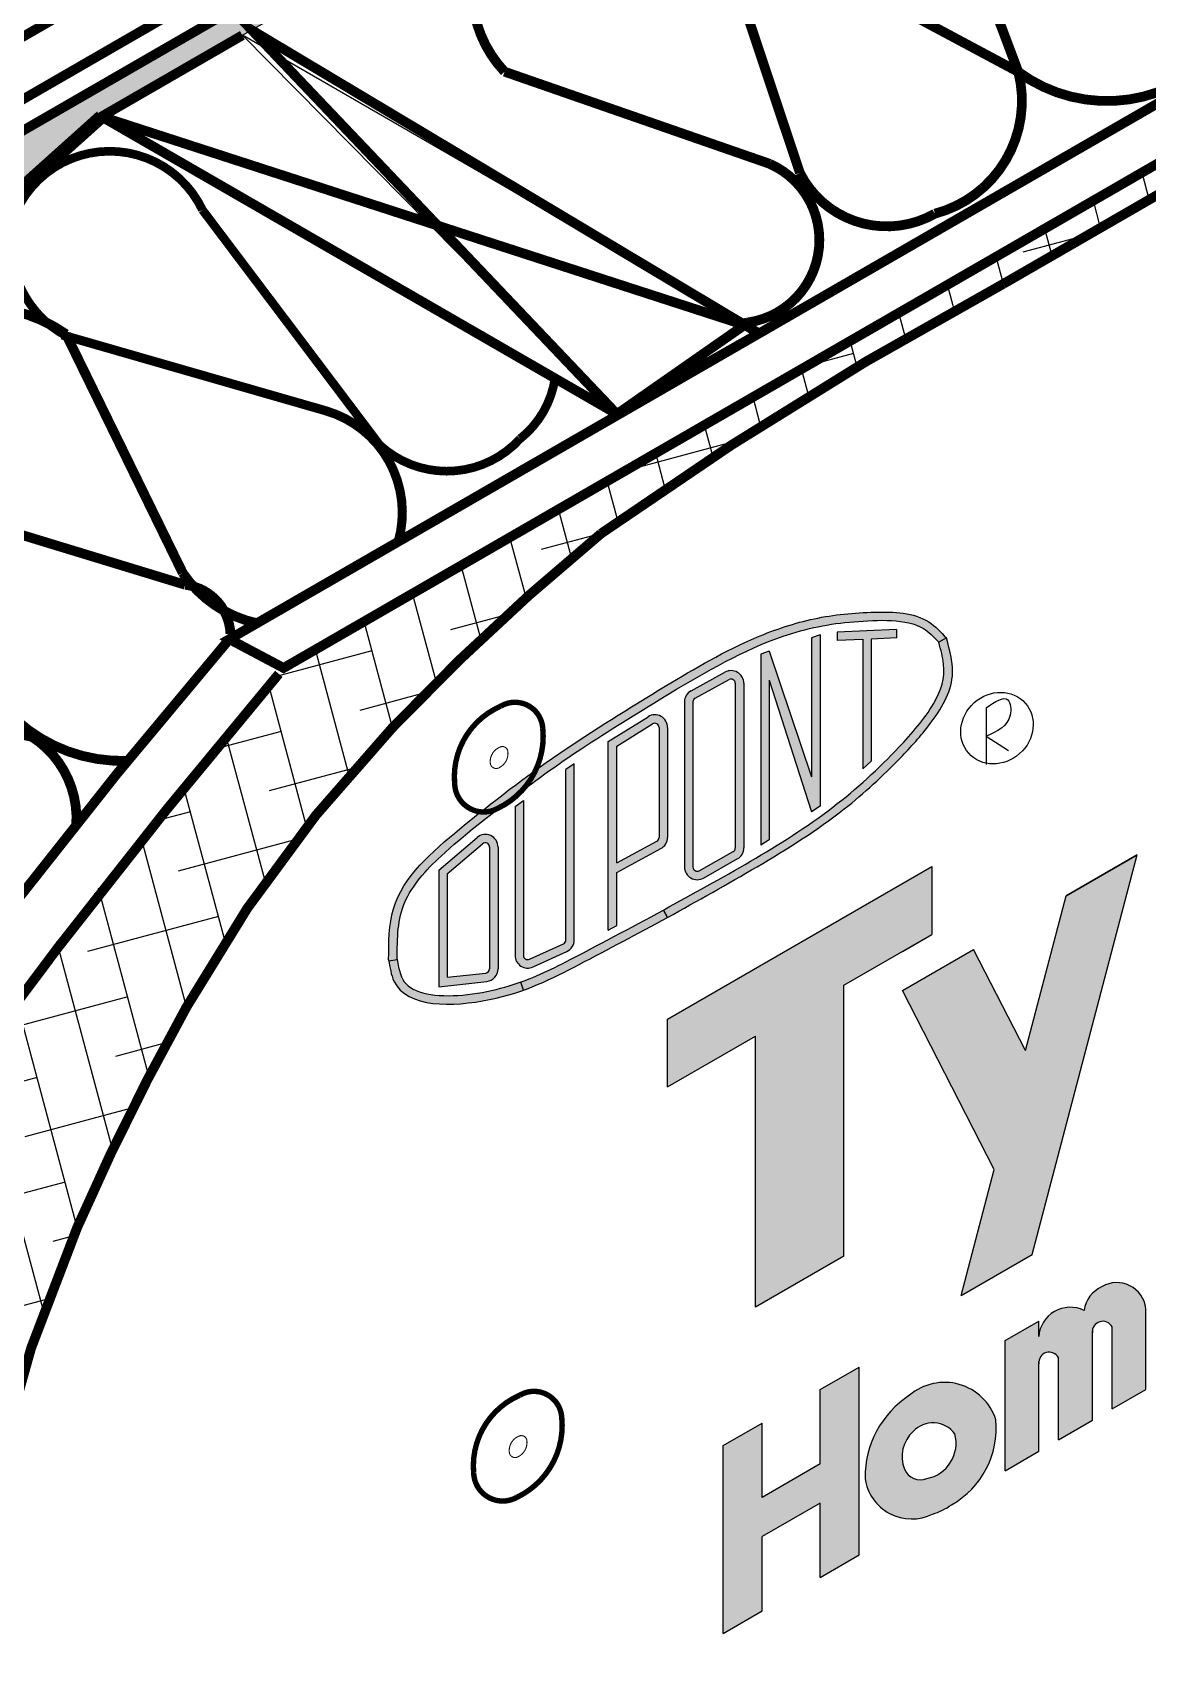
# Model space of a CAD drawing. Extents: x -16.9 to 57.1, y -63 to 11.
# Drawn here: x 2.45 to 12.73, y -20.4 to -5.35 of the extents above; entities that cross this region are included whole.
import ezdxf

# ---------------------------------------------------------------- set-up
doc = ezdxf.new("R2010")
doc.units = 0
doc.header["$MEASUREMENT"] = 0
doc.linetypes.add('CENTER', pattern=[2, 1.25, -0.25, 0.25, -0.25])
doc.linetypes.add('DASHED', pattern=[0.75, 0.5, -0.25])
for name, color, linetype in [('CLADDING', 87, 'CONTINUOUS'), ('DUPONTLOGO', 7, 'CONTINUOUS'), ('FASTENING', 1, 'CONTINUOUS'), ('INSULATION', 40, 'CONTINUOUS'), ('STRUCTURE', 7, 'CONTINUOUS'), ('TYVEK', 5, 'DASHED'), ('VAPOURBARRIER', 114, 'CENTER')]:
    doc.layers.add(name, color=color, linetype=linetype)

# ---------------------------------------------------------------- blocks, each defined once
blk = doc.blocks.new('A$C75422246')
at = {"layer": 'STRUCTURE'}
for points, const_width in [([(1.674398539479625, 1.577320099107055, 0.5655532621440619), (0.8987215331621883, 1.993011479701181, 0.3241944426603776), (0.04997871842306267, 0.5605629665240031, 0.5650898043133372), (0.848136404993511, 0.1111688816761216, 0.3155850526292971), (1.674398539479625, 1.577320099107055, 0.577350269189626)], 0.1), ([(1.031631028562803, 1.151078264046731, 0.5655532621440619), (0.8764956272993167, 1.234216540165562, 0.3241944426603776), (0.7067470643514895, 0.9477268375301264, 0.5650898043133372), (0.8663786016655806, 0.8578480205605388, 0.3155850526292971), (1.031631028562803, 1.151078264046731, 0.577350269189626)], 0.02)]:
    blk.add_lwpolyline(points, format="xyb", dxfattribs=dict(at, const_width=const_width))
blk = doc.blocks.new('A$C374643C7')
at = {"layer": 'INSULATION', "xscale": 0.5, "yscale": 0.5, "zscale": 0.5}
blk.add_blockref('A$C75422246', (-9.447751381230773e-08, -7.725697237503937e-07), dxfattribs=at)
blk = doc.blocks.new('A$C21BF5C08')
at = {"layer": 'FASTENING'}
blk.add_blockref('A$C374643C7', (-3.002560333698057e-08, 4.202122454444179e-07), dxfattribs=at)
blk = doc.blocks.new('A$C1409495A')
at = {"layer": 'DUPONTLOGO', "color": 242}
for p, q in [((0.2343235615273898, 0.523827359091797), (0.2343235615273898, 1.616091367395711e-07)), ((0.2343235615273898, 0.2619137603504669), (0.4408312526641112, 0.1288168849679323))]:
    blk.add_line(p, q, dxfattribs=at)
blk.add_ellipse((0.333973993873542, 0.3360725358395484), major_axis=(0.2603864479023359, 0.231586749987972), ratio=0.9031737347499492, dxfattribs=at)
blk.add_spline([(0.2343235615273898, 0.523827359091797), (0.4345512185534517, 0.5967801724010542), (0.456416738787766, 0.4563911861724819), (0.2343235615273898, 0.2619137603504669)], degree=3, dxfattribs=at)

msp = doc.modelspace()

# ---------------------------------------------------------------- hatches: boundary and pattern name
at = {"layer": 'CLADDING'}
h = msp.add_hatch(dxfattribs=at)
h.set_pattern_fill('ZIGZAG', color=254, scale=4, angle=59.99999999999999, style=0)
h.set_pattern_definition([(59.99999999999999, (-389.3255826806797, -32.49017969269062), (-0.1830127018922192, 0.6830127018922194), [0.5, -0.5]), (150, (-389.0755826806797, -32.05716699079835), (-0.6830127018922193, -0.1830127018922192), [0.5, -0.5])])
edge = h.paths.add_edge_path()
edge.add_line((3.088915309831687, -6.121228368243812), (4.387953415508491, -5.371228368243806))
edge.add_line((4.387953415508491, -5.371228368243806), (16.94532177038286, 1.878771631756194))
edge.add_line((16.94532177038286, 1.878771631756194), (17.99435987605943, 2.484434064458778))
edge.add_line((17.99435987605943, 2.484434064458778), (17.99435987605943, 2.773109199053578))
edge.add_line((17.99435987605943, 2.773109199053578), (-7.173840495619014, -11.75775806055337))
edge.add_spline(control_points=[(-7.17384049561889, -11.75775806055321), (-10.23419036794672, -16.53243236689116), (-13.68721620086609, -16.79477895189177), (-13.52553321898432, -27.06553405829686), (-13.52322798843028, -27.05846792487648), (-13.52553321898432, -27.06553405829686)], knot_values=[0, 0, 0, 0, 6.202530179452576, 17.27267891957846, 17.29541825971954, 17.29541825971954, 17.29541825971954, 17.29541825971954], degree=3, periodic=0)
edge.add_line((-13.52553321898426, -27.06553405829209), (-13.52553321898426, -47.25006520797092))
edge.add_line((-13.52553321898426, -47.25006520797092), (-13.27553321898426, -47.10572764067342))
edge.add_line((-13.27553321898426, -47.10572764067342), (-13.27553321898426, -45.89440277526853))
edge.add_line((-13.27553321898426, -45.89440277526853), (-10.76749115071948, -44.44638401201714))
edge.add_line((-10.76749115071948, -44.44638401201714), (-10.76749115071948, -18.13975039551076))
edge.add_line((-10.76749115071948, -18.13975039551076), (-9.468453045042672, -17.38975039551064))
edge.add_line((-9.468453045042672, -17.38975039551064), (3.088915309831687, -6.121228368243813))
h = msp.add_hatch(dxfattribs=at)
h.set_pattern_fill('ANSI38', color=63, scale=4, angle=59.99999999999999, style=0)
h.set_pattern_definition([(104.9999999999999, (-389.3255826806797, -32.49017969269062), (-0.4829629131445342, -0.1294095225512603), []), (195, (-389.3255826806797, -32.49017969269062), (-0.836516303737808, -0.7417819582470547), [1.25, -0.75])])
edge = h.paths.add_edge_path()
edge.add_line((8.902302294289996, -9.107922664091639), (23.48760650183067, -0.6870933536552251))
edge.add_line((23.48760650183067, -0.6870933536552256), (23.48760650183067, -0.3984182190604303))
edge.add_line((23.48760650183067, -0.3984182190604303), (4.767768796281779, -11.20632155754531))
edge.add_spline(control_points=[(4.767768796281814, -11.20632155754527), (3.025306399554381, -13.23028880900142), (-0.7416201948988714, -17.60578413109943), (-0.4259253595461132, -27.47120315361519), (-5.379718417115072, -32.05923623305108), (-8.012393498171207, -34.49752952042138)], knot_values=[0, 0, 0, 0, 7.793905358340211, 16.84918390441197, 27.11992689184167, 27.11992689184167, 27.11992689184167, 27.11992689184167], degree=3, periodic=0)
edge.add_line((-8.012393498169558, -34.49752952041973), (-8.012393498169786, -50.4101073423069))
edge.add_line((-8.012393498169786, -50.4101073423069), (-7.762393498169786, -50.26576977500952))
edge.add_line((-7.762393498169786, -50.26576977500952), (-7.762393498169786, -35.23120250029017))
edge.add_spline(control_points=[(-7.762393498169729, -35.23120250029012), (-7.108729404779922, -35.02359193937821), (-6.883826770502708, -34.81529694130199), (-5.242255753655456, -33.28565092447229), (-3.82987453861864, -31.92356703206542), (-2.118150640620399, -29.68333759351037), (-1.629898707706218, -28.94013011612708), (-1.015819836570074, -27.75107007667907), (-0.8309229528152287, -27.34238963106156), (-0.5082798949661651, -26.4984475612232), (-0.3733111249237595, -26.06883836714189), (-0.07453415002299835, -24.95368604451971), (0.06117450128584778, -24.26369639483539), (0.1778393069161552, -23.57855959349752)], knot_values=[13.64538803699946, 13.64538803699946, 13.64538803699946, 13.64538803699946, 14.51989920579396, 14.51989920579396, 20.03308609947003, 20.03308609947003, 22.57030622210672, 22.57030622210672, 23.83891628342507, 23.83891628342507, 25.10752634474342, 25.10752634474342, 27.11992689184159, 27.11992689184159, 27.11992689184159, 27.11992689184159], degree=3, periodic=0)
edge.add_line((0.1778393069125519, -23.57855959350939), (1.702008989847172, -22.69857981677649))
edge.add_line((1.702008989847172, -22.69857981677649), (1.702008989847172, -22.20968648080072))
edge.add_arc((17.37003790028257, -22.29091098485197), 15.66823944667357, 122.7135630212249, 179.7029760659578, ccw=False)
at = {"layer": 'DUPONTLOGO'}
h = msp.add_hatch(color=242, dxfattribs=at)
edge = h.paths.add_edge_path()
edge.add_spline(control_points=[(8.287093761739243, -11.37396406488686), (7.953986605304408, -11.57744128739101), (7.293412171369937, -11.98095063409164), (6.4544501302355, -12.62662179919388), (5.737385893265582, -13.24422866076827), (5.736745840426693, -13.73602073597442), (5.736534966287991, -13.89804834368414)], knot_values=[0, 0, 0, 0, 0.2326628988775917, 0.4613865531098924, 0.6535218754829092, 0.7479263056417517, 0.7479263056417517, 0.7479263056417517, 0.7479263056417517], degree=3, periodic=0)
edge.add_spline(control_points=[(5.736534966287991, -13.89804834368414), (5.737173660275516, -13.90210459139876), (5.737812354263042, -13.90616083911338), (5.738454104214952, -13.91021448505476)], knot_values=[0, 0, 0, 0, 0.002347442690703379, 0.002347442690703379, 0.002347442690703379, 0.002347442690703379], degree=3, periodic=0)
edge.add_line((5.738454104214952, -13.91021448505492), (5.815639974962664, -13.89799123896169))
edge.add_spline(control_points=[(5.815639974962608, -13.8979912389617), (5.81531566324162, -13.89598943943823), (5.814992124045261, -13.89397676542874), (5.814669156160789, -13.8919532056659)], knot_values=[0.001174582396085617, 0.001174582396085617, 0.001174582396085617, 0.001174582396085617, 0.002358172592852494, 0.002358172592852494, 0.002358172592852494, 0.002358172592852494], degree=3, periodic=0)
edge.add_spline(control_points=[(5.81466915617716, -13.89195320576528), (5.81499968307935, -13.69723858874485), (5.819256985622587, -13.51891131469384), (5.953450547246348, -13.21314693283638), (6.076576362399464, -13.07273223510663), (6.431898088964999, -12.74626677322469), (6.665311520836667, -12.56655983493425), (7.107090619711016, -12.2295563912902), (7.329371832329343, -12.07207914567996), (7.81122598386014, -11.75620976807795), (8.06917261198123, -11.59862782669131), (8.327053128948819, -11.44109650560813)], knot_values=[0.001204580648238207, 0.001204580648238207, 0.001204580648238207, 0.001204580648238207, 0.1148556554967574, 0.1148556554967574, 0.2297113109935148, 0.2297113109935148, 0.3984913275604529, 0.3984913275604529, 0.5672713441273911, 0.5672713441273911, 0.7479263056417517, 0.7479263056417517, 0.7479263056417517, 0.7479263056417517], degree=3, periodic=0)
edge.add_spline(control_points=[(8.327053128948819, -11.44109650560813), (8.668082538270028, -11.23810493774636), (9.006917099891552, -11.03857210463065), (9.587480167986314, -10.84064202597345), (9.801278051555755, -10.79706514490259), (10.2511452342942, -10.76199907299574), (10.51022814924727, -10.74733315785829), (10.71451520189476, -10.87259823345046), (10.75980729628259, -10.91771830824963), (10.80831774373132, -10.96874637030918)], knot_values=[0, 0, 0, 0, 0.2378461726929006, 0.2378461726929006, 0.3759363467751121, 0.3759363467751121, 0.5140265208573236, 0.5140265208573236, 0.5560477353908875, 0.5560477353908875, 0.5560477353908875, 0.5560477353908875], degree=3, periodic=0)
edge.add_line((10.80831774373155, -10.9687463703093), (10.87856080125829, -10.92929834368407))
edge.add_spline(control_points=[(10.87856080125835, -10.92929834368414), (10.82703100578055, -10.87474873852442), (10.65780879583599, -10.69560956960112), (10.18887531360269, -10.68094218951978), (9.661097480475291, -10.73099646893681), (8.995111024191601, -10.95252963650552), (8.56135576870065, -11.2107145817738), (8.287093761739243, -11.37396406488688)], knot_values=[0, 0, 0, 0, 0.04405701235799464, 0.1446818277776674, 0.2573902707972445, 0.3686265973318987, 0.5599067828171413, 0.5599067828171413, 0.5599067828171413, 0.5599067828171413], degree=3, periodic=0)
h = msp.add_hatch(color=242, dxfattribs=at)
edge = h.paths.add_edge_path()
edge.add_spline(control_points=[(10.87856080125835, -10.92929834368414), (10.91087879738302, -11.048059970588), (10.98690197125006, -11.32742864728527), (10.74998922048076, -11.71737584157705), (10.39635959226848, -12.10584014596134), (9.882721094412318, -12.58300342584823), (9.140755240033513, -13.04345393085943), (8.583728524573417, -13.35363285109807), (8.307547883773168, -13.50742334368415)], knot_values=[0, 0, 0, 0, 0.07140672790437241, 0.16797347427779, 0.251697098529822, 0.3916885399395568, 0.5846187000068773, 0.7743438912938334, 0.7743438912938334, 0.7743438912938334, 0.7743438912938334], degree=3, periodic=0)
edge.add_line((8.307547883773168, -13.507423343684), (8.270634023659625, -13.43855791029119))
edge.add_spline(control_points=[(8.270633883647179, -13.43855798819493), (8.806166073941085, -13.14037388557276), (9.352240484576441, -12.85509987949388), (10.05024331219829, -12.3229835816783), (10.25422760476317, -12.13351219195147), (10.55854555367182, -11.81281520350647), (10.6740549326903, -11.68063739166661), (10.83209455857605, -11.41493898170341), (10.8680866238285, -11.30077384617611), (10.84514153389523, -11.10840169647516), (10.82761694578335, -11.04006933372003), (10.80831774373132, -10.96874637030936)], knot_values=[0.0002505584379334802, 0.0002505584379334802, 0.0002505584379334802, 0.0002505584379334802, 0.3681301305683303, 0.3681301305683303, 0.5353339496185356, 0.5353339496185356, 0.6400473331687101, 0.6400473331687101, 0.7273425474151587, 0.7273425474151587, 0.7705355621334626, 0.7705355621334626, 0.7705355621334626, 0.7705355621334626], degree=3, periodic=0)
edge.add_line((10.80831774373132, -10.9687463703093), (10.87856080125812, -10.9292983436841))
for color, points in [(242, [(9.166922883773168, -12.84188415168171), (9.245047883772543, -12.79022703146783), (9.245047883773736, -11.32002162042212), (9.635672883773168, -12.53194143039566), (9.713797883773054, -12.48028431018135), (9.713797883773111, -10.9018754257829), (9.635672883773736, -10.92698431616032), (9.635672883773566, -12.20886098449608), (9.245047883773395, -11.05252876804809), (9.166922883773111, -11.07763765842573)]), (242, [(10.18590134068126, -10.93977262656517), (10.41692288377283, -10.92984705235144), (10.416922883773, -10.85164998043353), (9.870047883773054, -10.87514583422054), (9.870047883773054, -10.95334290613843), (10.10777634068126, -10.94312917710617), (10.10777634068126, -12.13774010590319), (10.18590134068126, -12.06457768915278)]), (242, [(7.448172883773395, -12.08928399188597), (7.370047883773395, -12.14275973080542), (7.370047883772827, -13.71367873303578, -0.2934388249167285), (7.347237086199527, -13.74920000939914), (7.034737086199527, -13.89217508035144, -0.5462656304046162), (6.979422883772827, -13.85665380398806), (6.979422883773054, -12.42939752985344), (6.901297883773452, -12.48488623514563), (6.901297883772827, -13.85665380398822, 0.5462656304051842), (7.067240491053155, -13.9632176330783), (7.37974049105344, -13.82024256212581, 0.2934388249164255), (7.448172883773111, -13.71367873303578)]), (182, [(12.63767490269521, -12.93076726192784), (11.98202608664735, -13.30930628236717), (11.60716980697407, -14.73569433797301), (11.12826020928173, -13.80222824148882), (10.47261139323416, -14.18076726192784), (11.31929922972131, -15.83108789336783), (11.01387727059955, -16.99326726192763), (11.66952608664741, -16.61472824148868)]), (182, [(9.11944669982097, -14.6011733436838), (9.11944669982097, -17.10117334368421), (9.931345515868827, -16.63242334368419), (9.931345515869168, -14.13242334368415), (10.74324433191691, -13.66367334368417), (10.74324433191697, -13.03867334368416), (8.307547883773111, -14.44492334368419), (8.307547883773111, -15.06992334368417)]), (182, [(12.14724233587544, -17.13183570407656, 0.5308968939099941), (11.73049978624003, -17.37263712102157), (11.73049978624003, -17.23005205608908), (11.41873064087765, -17.41005205608892), (11.41873064087765, -18.61005205608876), (11.73049978624004, -18.43005205608887), (11.73049978624004, -17.62292885331055, -0.8261144333902694), (11.91236512103477, -17.5688449539517), (11.91236512103478, -18.32505205608894), (12.22413426639718, -18.14505205608893), (12.22413426639717, -17.33792885331053, -0.8261144333903672), (12.40599960119192, -17.28384495395173), (12.40599960119192, -18.04005205608868), (12.71776874655431, -17.86005205608879), (12.7177687465543, -17.11255052908521, 0.5373537836703003), (12.31375814368837, -16.91184495440078, 0.2575641393908339)]), (182, [(9.714692535201014, -18.90785351132621), (9.714692535201007, -19.59387891511054), (10.074692535201, -19.3860328182023), (10.07469253520099, -17.65398201063337), (9.714692535201003, -17.86182810754178), (9.714692535201014, -18.5478535113262), (9.180654429524331, -18.85618055539612), (9.180654429524328, -18.17015515161171), (8.820654429524321, -18.37800124852001), (8.820654429524325, -20.11005205608876), (9.180654429524324, -19.90220595918035), (9.180654429524328, -19.21618055539614)])]:
    msp.add_hatch(color=color, dxfattribs=at).paths.add_polyline_path(points)
h = msp.add_hatch(color=242, dxfattribs=at)
h.paths.add_polyline_path([(8.463797883773395, -13.04189558779601, 0.5736723652120568), (8.638454013046783, -13.14402426548096), (8.950954013046498, -12.96817799923131, 0.2709125763483533), (9.010672883773111, -12.86604932154627), (9.010672883772827, -11.34796306716035, 0.5705986825334335), (8.83696519259729, -11.24530646413011), (8.524465192597233, -11.41736124892706, 0.2733997692991723), (8.463797883772827, -11.52001785195742)])
h.paths.add_polyline_path([(8.541922883773395, -11.52001785195728, -0.2733997692992011), (8.56214532004816, -11.48579898428048), (8.874645320047875, -11.31374419948344, -0.5705986825340358), (8.932547883773111, -11.34796306716022), (8.932547883773111, -12.86604932154613, -0.2709125763483295), (8.912641593530907, -12.9000922141078), (8.600141593530907, -13.07593848035755, -0.5736723652123455), (8.541922883773111, -13.04189558779588)], flags=16)
h = msp.add_hatch(color=242, dxfattribs=at)
h.paths.add_polyline_path([(7.76067288377277, -13.62345129170769), (7.838797883792438, -13.58134237144968), (7.838797884017765, -13.09204624082819), (8.245961547088484, -12.87258739646478, 0.2758007751186116), (8.307547883247025, -12.7694301343581), (8.307547883682446, -11.75528130199044, 0.5880955590559759), (8.128541039338415, -11.65572589615463), (7.760672884380995, -11.88415516089507)])
h.paths.add_polyline_path([(7.838797884552719, -11.92760470656117), (8.169753935567712, -11.72209616667823, -0.5880955590566647), (8.229422883682446, -11.75528130195684), (8.229422883246741, -12.76943013432453, -0.2758007751187845), (8.208894104527133, -12.80381588836007), (7.838797884058408, -13.0032955969242)], flags=16)
h = msp.add_hatch(color=242, dxfattribs=at)
h.paths.add_polyline_path([(6.198172883773168, -13.06997902936791), (6.198172883773111, -14.14656653340662), (6.640724069643795, -14.09769228989959, 0.3823525855099315), (6.745047883772827, -13.98121295378355), (6.745047883773964, -12.8590628982069, 0.6390099729074422), (6.552039854030738, -12.7697087856784)])
h.paths.add_polyline_path([(6.602586873859593, -12.82927819403062, -0.6390099729069131), (6.666922883773964, -12.85906289820677), (6.666922883772543, -13.98121295378349, -0.3823525855097374), (6.632148279062847, -14.02003939915544), (6.276297883773111, -14.0593386247066), (6.27629788377277, -13.106147421173)], flags=16)
h = msp.add_hatch(color=242, dxfattribs=at)
edge = h.paths.add_edge_path()
edge.add_spline(control_points=[(8.270633883647633, -13.43855798819489), (7.963848006641683, -13.60301543693409), (7.657315186723508, -13.76870237930608), (7.233824249449015, -13.98692995166005), (7.101452872342065, -14.05084904885648), (6.954425358863659, -14.10332767202366)], knot_values=[0.2810519083259829, 0.2810519083259829, 0.2810519083259829, 0.2810519083259829, 0.4864092395876224, 0.4864092395876224, 0.5821236414411977, 0.5821236414411977, 0.5821236414411977, 0.5821236414411977], degree=3, periodic=0)
edge.add_line((6.954425358863489, -14.10332767202375), (6.980685192516262, -14.1768989219227))
edge.add_spline(control_points=[(6.980685192516262, -14.1768989219227), (7.165872198915736, -14.11078903189387), (7.582349442959696, -13.89615064095902), (8.032119189095738, -13.6550610743358), (8.307547883773168, -13.50742334368415)], knot_values=[0.2810600832013738, 0.2810600832013738, 0.2810600832013738, 0.2810600832013738, 0.3977592114784792, 0.5821236414411975, 0.5821236414411975, 0.5821236414411975, 0.5821236414411975], degree=3, periodic=0)
edge.add_line((8.30754774231525, -13.50742341913766), (8.27063388364769, -13.43855798819485))
h = msp.add_hatch(color=242, dxfattribs=at)
edge = h.paths.add_edge_path()
edge.add_line((6.980685192516205, -14.17689892192271), (6.954425358863602, -14.10332767202369))
edge.add_spline(control_points=[(6.954425358863659, -14.10332767202366), (6.907464824649026, -14.1200893251352), (6.859009128162597, -14.13568386539337), (6.599889194975503, -14.20870902470253), (6.328146945760864, -14.25011065722961), (6.023644109160841, -14.20195782988341), (5.944523548111874, -14.16837965585454), (5.850346024590976, -14.07236209749272), (5.832008984453125, -13.99902821442845), (5.815639974962608, -13.8979912389617)], knot_values=[0.002358172592852481, 0.002358172592852481, 0.002358172592852481, 0.002358172592852481, 0.03292931765771284, 0.03292931765771284, 0.1592148645761484, 0.1592148645761484, 0.2213124727474919, 0.2213124727474919, 0.2810519083259829, 0.2810519083259829, 0.2810519083259829, 0.2810519083259829], degree=3, periodic=0)
edge.add_line((5.815639974962664, -13.89799123896168), (5.738454104214952, -13.91021448505492))
edge.add_spline(control_points=[(5.738454104214952, -13.91021448505476), (5.748907610175536, -13.9762445827412), (5.812968204156221, -14.34783296542197), (6.476188727050612, -14.32934467333645), (6.883481956121159, -14.21159949510796), (6.980685192516262, -14.1768989219227)], knot_values=[0.002347442690703379, 0.002347442690703379, 0.002347442690703379, 0.002347442690703379, 0.04058508663443653, 0.2198056076657352, 0.2810600832013738, 0.2810600832013738, 0.2810600832013738, 0.2810600832013738], degree=3, periodic=0)
h = msp.add_hatch(color=182, dxfattribs=at)
h.paths.add_polyline_path([(10.53884457139929, -17.91419180154043, 0.2576403943727744), (10.12817665655833, -18.67914744512052, 0.5131396402506244), (10.75112352187815, -19.00976098984566, 0.08200931940638828), (10.9253783557729, -18.92426944988131, 0.297025703830487), (11.33434636893158, -18.13939875062619, 0.5350210848522521)])
h.paths.add_polyline_path([(10.95592439609695, -18.26847508132673, -0.4359844533383372), (10.69899469475179, -18.68225157586431, -0.399352155509288), (10.49111163037827, -18.59687124920879, -0.3084390351184591), (10.57216413552232, -18.24705126457695, -0.4603151700988637)], flags=16)

# ---------------------------------------------------------------- linework, layer by layer
at = {"layer": 'CLADDING'}
msp.add_line((5.81563997496238, -13.89799123896172), (5.738454104214895, -13.91021448505493), dxfattribs=at)
msp.add_arc((7.330985383773111, -13.71367873303579), 0.1171875, 294.5850530263788, 359.9999999999808, dxfattribs=at)
at = {"layer": 'DUPONTLOGO', "color": 242}
for p, q in [((9.713797883773111, -10.90187542578291), (9.635672883773395, -10.9269843161604)), ((9.63567288377368, -10.92698431616042), (9.63567288377368, -12.20886098449552)), ((9.713797883773111, -10.90187542578291), (9.713797883773111, -12.4802843101813)), ((10.41692288377311, -10.85164998043352), (9.870047883773111, -10.87514583422053)), ((9.870047883773111, -10.87514583422053), (9.870047883773111, -10.95334290613842)), ((10.10777634068154, -10.94312917710616), (9.870047883772827, -10.95334290613844)), ((10.10777634068126, -10.94145090183567), (10.10777634068126, -12.13774010590307)), ((10.42027634068126, -10.92970297494216), (10.18590134068126, -10.93977262656517)), ((10.18590134068126, -10.93977262656517), (10.18590134068126, -12.06457768915288)), ((10.41692288377311, -10.85164998043352), (10.41692288377283, -10.92984705235143)), ((10.87856080125823, -10.92929834368411), (10.80831774373144, -10.96874637030937)), ((9.245047883773395, -11.05252876804809), (9.166922883773111, -11.07763765842573)), ((9.166922883773111, -11.07763765842573), (9.166922883773111, -12.84188415168175)), ((9.245047883773395, -11.05252876804809), (9.635672883773395, -12.2088609844953)), ((8.524465192597063, -11.41736124892715), (8.836965192597347, -11.24530646413007)), ((8.562145320048046, -11.48579898428054), (8.874645320047762, -11.3137441994835)), ((8.932547883773111, -11.34796306716027), (8.932547883773111, -12.86604932154613)), ((9.010672883772827, -11.34796306716038), (9.010672883773111, -12.8660493215463)), ((9.24504788377368, -11.32002162042211), (9.635672883773111, -12.53194143039565)), ((9.24504788377368, -11.32002162042179), (9.245047883772543, -12.79022703146752)), ((8.463797883772827, -11.52001785195746), (8.463797883773395, -13.04189558779598)), ((8.541922883773395, -11.52001785195732), (8.541922883773111, -13.04189558779588)), ((7.760672884380767, -11.88415516089523), (8.128541039338359, -11.65572589615466)), ((7.838797884552719, -11.92760470656121), (8.169753935567655, -11.72209616667827)), ((7.760672883772827, -13.6234512917077), (7.760672884381052, -11.88415516089532)), ((8.229422883682446, -11.75528130195691), (8.229422883246741, -12.76943013432455)), ((8.307547883682446, -11.75528130199045), (8.307547883247025, -12.76943013435812)), ((7.838797884058465, -13.00329559692419), (7.838797884552719, -11.92760470656121)), ((7.448172883773395, -12.08928399188598), (7.370047883773395, -12.1427597308054)), ((7.370047883772827, -13.71367873303581), (7.370047883773395, -12.1427597308054)), ((7.448172883773111, -13.71367873303582), (7.448172883773395, -12.08928399188598)), ((10.18590134068126, -12.06457768915281), (10.10777634068154, -12.13774010590282)), ((6.901297883773395, -12.48488623514567), (6.979422883773111, -12.42939752985342)), ((6.901297883773395, -12.48488623514567), (6.901297883772827, -13.85665380398824)), ((6.979422883773111, -12.42939752985342), (6.979422883772827, -13.85665380398827)), ((9.713797883773111, -12.4802843101813), (9.635672883773111, -12.53194143039565)), ((6.198172883773111, -13.0699790293679), (6.552039854030681, -12.76970878567847)), ((9.245047883772543, -12.79022703146782), (9.166922883773111, -12.84188415168175)), ((6.276297883772827, -13.10614742117296), (6.602586873859536, -12.82927819403064)), ((6.666922883773964, -12.85906289820683), (6.666922883772543, -13.98121295378348)), ((6.745047883773964, -12.85906289820691), (6.745047883772827, -13.98121295378357)), ((7.838797884058181, -13.00329559692437), (8.208894104527417, -12.80381588835991)), ((7.838797884018106, -13.092046240828), (8.245961547088484, -12.87258739646478)), ((8.600141593530907, -13.07593848035755), (8.912641593530907, -12.9000922141078)), ((6.198172883773111, -13.0699790293679), (6.198172883773111, -14.14656653340661)), ((7.838797883792438, -13.58134237144965), (7.838797884017822, -13.09204624082839)), ((8.638454013046783, -13.14402426548097), (8.950954013046498, -12.96817799923132)), ((6.276297883772827, -13.10614742117296), (6.276297883773111, -14.0593386247066)), ((8.27063388364769, -13.43855798819487), (8.307547742470035, -13.50742341942657)), ((8.307547883773111, -13.50742334368415), (8.270638756371852, -13.43856673950213)), ((7.760672883772827, -13.6234512917077), (7.838797883792438, -13.58134237144967)), ((7.034737086199584, -13.8921750803514), (7.347237086199868, -13.74920000939899)), ((7.067240491053099, -13.96321763307832), (7.379740491053383, -13.82024256212584)), ((6.198172883773111, -14.14656653340661), (6.640724069643852, -14.09769228989959)), ((6.276297883773111, -14.0593386247066), (6.632148279063074, -14.02003939915542)), ((6.980685192516262, -14.17689892192274), (6.954425358863489, -14.10332767202363))]:
    msp.add_line(p, q, dxfattribs=at)
at = {"layer": 'DUPONTLOGO', "color": 182}
for p, q in [((11.66952608664735, -16.61472824148862), (12.63767490269521, -12.93076726192781)), ((11.98202608664764, -13.30930628236703), (12.63767490269521, -12.93076726192781)), ((12.63767490269521, -12.93076726192781), (11.98202608664735, -13.30930628236689)), ((8.307547883773111, -14.44492334368418), (10.74324433191697, -13.03867334368418)), ((10.74324433191697, -13.03867334368418), (10.74324433191697, -13.66367334368418)), ((11.60716980697407, -14.73569433797309), (11.98202608664735, -13.30930628236703)), ((9.931345515869396, -14.13242334368402), (10.74324433191697, -13.66367334368418)), ((10.47261139323416, -13.81992334368418), (10.74324433191697, -13.66367334368418)), ((10.47261139323416, -14.18076726192786), (11.12826020928145, -13.80222824148904)), ((10.47261139323416, -14.18076726192781), (11.12826020928173, -13.80222824148906)), ((11.60716980697407, -14.73569433797309), (11.12826020928173, -13.80222824148872)), ((9.931345515868827, -16.63242334368418), (9.931345515869111, -14.13242334368438)), ((11.31929922972154, -15.83108789336825), (10.47261139323416, -14.18076726192786)), ((8.307547883773111, -15.06992334368418), (8.307547883773111, -14.44492334368415)), ((8.307547883773111, -15.06992334368418), (9.11944669982097, -14.60117334368431)), ((9.11944669982097, -17.10117334368418), (9.11944669982097, -14.6011733436842)), ((11.01387727059949, -16.99326726192784), (11.31929922972125, -15.83108789336781)), ((9.931345515868827, -16.63242334368418), (9.11944669982097, -17.10117334368418)), ((11.01387727059921, -16.99326726192781), (11.66952608664764, -16.61472824148849)), ((12.71776874655431, -17.86005205608876), (12.7177687465543, -17.11255052908521)), ((11.41873064087765, -17.41005205608892), (11.73049978624003, -17.23005205608908)), ((11.73049978624003, -17.37263712102154), (11.73049978624003, -17.23005205608874)), ((12.40599960119192, -18.04005205608877), (12.40599960119192, -17.2838449539517)), ((11.41873064087765, -18.61005205608876), (11.41873064087765, -17.41005205608874)), ((11.41873064087765, -18.61005205608876), (11.41873064087765, -17.41005205608874)), ((12.22413426639718, -18.14505205608867), (12.22413426639717, -17.31879689061651)), ((11.73049978624004, -18.43005205608875), (11.73049978624004, -17.60379689061659)), ((11.91236512103478, -18.32505205608868), (11.91236512103477, -17.5688449539517)), ((9.714692535200992, -17.86182810754178), (10.074692535201, -17.6539820106334)), ((10.074692535201, -19.38603281820235), (10.074692535201, -17.65398201063348)), ((9.714692535201014, -18.54785351132617), (9.714692535201003, -17.86182810754178)), ((12.40599960119192, -18.04005205608868), (12.71776874655431, -17.86005205608876)), ((8.820654429524325, -18.37800124851998), (9.180654429524317, -18.17015515161177)), ((9.180654429524328, -18.85618055539615), (9.180654429524328, -18.17015515161177)), ((11.91236512103478, -18.32505205608894), (12.22413426639719, -18.14505205608876)), ((11.91236512103478, -18.32505205608877), (12.22413426639717, -18.14505205608867)), ((11.91236512103479, -18.32505205608885), (12.22413426639718, -18.14505205608893)), ((8.820654429524325, -20.11005205608876), (8.820654429524325, -18.37800124851989)), ((11.41873064087765, -18.61005205608876), (11.73049978624004, -18.43005205608875)), ((11.41873064087765, -18.61005205608876), (11.73049978624004, -18.43005205608884)), ((11.41873064087764, -18.61005205608876), (11.73049978624004, -18.43005205608867)), ((11.41873064087764, -18.61005205608876), (11.73049978624004, -18.43005205608884)), ((9.714692535201003, -18.54785351132617), (9.180654429524328, -18.85618055539607)), ((9.714692535201003, -18.90785351132618), (9.180654429524328, -19.21618055539608)), ((9.714692535201003, -19.59387891511057), (9.714692535201014, -18.90785351132618)), ((9.180654429524328, -19.90220595918046), (9.180654429524328, -19.21618055539599)), ((9.714692535201003, -19.59387891511057), (10.074692535201, -19.38603281820227)), ((8.820654429524325, -20.11005205608876), (9.180654429524338, -19.90220595918063)), ((8.820654429524325, -20.11005205608876), (9.180654429524328, -19.90220595918046)), ((8.820654429524325, -20.11005205608876), (9.180654429524328, -19.90220595918038))]:
    msp.add_line(p, q, dxfattribs=at)
at = {"layer": 'DUPONTLOGO', "color": 242}
for centre, radius, start, end in [((8.893485383772827, -11.34796306716038), 0.1171875, 0, 118.8360950130634), ((8.580985383772827, -11.52001785195746), 0.1171875, 118.8360950130775, 180), ((8.893485383773111, -11.34796306716027), 0.0390625, 0, 118.8360950130788), ((8.580985383773395, -11.52001785195732), 0.0390625, 118.8360950130775, 180), ((8.190360383682446, -11.75528130194013), 0.1171875, 359.9999999753911, 121.8383859097841), ((8.190360383682446, -11.75528130194013), 0.0390625, 359.9999999753911, 121.8383859097841), ((6.627860383773964, -12.85906289820677), 0.1171875, 359.9999999999345, 130.3159340501479), ((8.190360383247025, -12.76943013430776), 0.0390625, 298.3244090050581, 359.9999999753742), ((8.190360383247025, -12.76943013430776), 0.1171875, 298.3244090050581, 359.9999999753742), ((6.627860383773964, -12.85906289820677), 0.0390625, 359.9999999999345, 130.3159340501479), ((8.893485383773111, -12.86604932154613), 0.0390625, 299.3668080741879, 0), ((8.893485383773111, -12.86604932154632), 0.1171875, 299.3668080742088, 1.025410829303838e-11), ((8.580985383773395, -13.04189558779597), 0.1171875, 180.0000000000094, 299.3668080741979), ((8.580985383773111, -13.04189558779588), 0.0390625, 180, 299.3668080742088), ((7.330985383773111, -13.71367873303579), 0.0390625, 294.5850530263788, 359.9999999999808), ((6.627860383772827, -13.98121295378343), 0.0390625, 276.3020641363325, 359.9999999999296), ((6.627860383772827, -13.98121295378343), 0.1171875, 276.3020641363325, 359.9999999999296), ((7.018485383772827, -13.85665380398827), 0.1171875, 179.9999999999791, 294.5850530263615), ((7.018485383772827, -13.85665380398827), 0.0390625, 179.9999999999791, 294.5850530263615)]:
    msp.add_arc(centre, radius, start, end, dxfattribs=at)
at = {"layer": 'DUPONTLOGO', "color": 182}
for centre, radius, start, end in [((12.42986487272678, -17.17274377837492), 0.2855678008443678, 113.9903017704098, 171.7639476352018), ((12.44934908869064, -17.14588662518685), 0.2704818072088028, 7.079538787296528, 120.0856566294108), ((12.02030456324991, -17.3931691602042), 0.2905311918034651, 64.09271508407139, 175.9474897892619), ((12.32026401279563, -17.32836287196355), 0.09660453478882147, 27.44044512719509, 185.6828599151806), ((11.82662953263851, -17.61336287196355), 0.09660453478882147, 27.44044512719509, 185.6828599151806), ((11.02651042621032, -18.66870791112237), 0.8983944265005448, 122.8757694327404, 180.6658041083846), ((10.86148534194458, -18.29210787969137), 0.4969080689051528, 17.89771543515966, 130.4885972157508), ((10.75487428613078, -18.42202306334053), 0.2529785158821247, 37.37005474894762, 136.2393852856157), ((10.52753565583138, -18.21798322434256), 0.8106287968500308, 299.3920481145085, 5.563139503480921), ((10.78820397126378, -18.48140704360145), 0.3187410262099462, 132.6712732316579, 201.2384925311235), ((10.63529395052462, -18.35604033766154), 0.332372617321115, 281.0493610937684, 15.27517392190573), ((10.63997822939243, -18.53017836230595), 0.1631232830269204, 204.1325881229911, 291.2102017748796), ((10.55831122739716, -18.62087116941018), 0.4340643654360211, 187.715670818816, 296.3722994449842), ((10.57938839493088, -18.43938348452758), 0.5956705905116406, 286.756537903897, 305.5097228778379)]:
    msp.add_arc(centre, radius, start, end, dxfattribs=at)
at = {"layer": 'DUPONTLOGO', "color": 242}
for points in [[(8.287093761739243, -11.37396406488688), (9.130451919686266, -10.9229100200032), (9.659961170791348, -10.7527396303426), (10.22018299749311, -10.69165499164865), (10.71522082046818, -10.78149591094598), (10.87856080125835, -10.92929834368414)], [(8.307547883773168, -13.50742334368415), (9.132698063276393, -13.03942934106499), (9.936985546696405, -12.50681990573366), (10.45445424577542, -12.0354747697952), (10.72947695630296, -11.71987432597189), (10.93320370776132, -11.28212574131521), (10.87856080125835, -10.92929834368414)], [(5.736534966287991, -13.89804834368414), (5.780382237196363, -13.42806714440667), (6.394068393255793, -12.68895358449481), (7.305131736511385, -11.99770374926129), (8.287093761739243, -11.37396406488686)], [(5.736534966287991, -13.89804834368414), (5.785455160130141, -14.09498880692763), (6.665286411584702, -14.26497953588705), (7.493746678382877, -13.94041719351617), (8.307547883773168, -13.50742334368415)]]:
    msp.add_spline(points, degree=3, dxfattribs=at)
for points, knots in [([(8.327053128948819, -11.44109650560813), (8.668082538270028, -11.23810493774636), (9.006917099891552, -11.03857210463065), (9.587480167986314, -10.84064202597345), (9.801278051555755, -10.79706514490259), (10.2511452342942, -10.76199907299574), (10.51022814924727, -10.74733315785829), (10.71451520189476, -10.87259823345046), (10.75980729628259, -10.91771830824963), (10.80831774373132, -10.96874637030918)], [0, 0, 0, 0, 0.2378461726929006, 0.2378461726929006, 0.3759363467751121, 0.3759363467751121, 0.5140265208573236, 0.5140265208573236, 0.5560477353908875, 0.5560477353908875, 0.5560477353908875, 0.5560477353908875]), ([(8.270633883647179, -13.43855798819493), (8.806166073941085, -13.14037388557276), (9.352240484576441, -12.85509987949388), (10.05024331219829, -12.3229835816783), (10.25422760476317, -12.13351219195147), (10.55854555367182, -11.81281520350647), (10.6740549326903, -11.68063739166661), (10.83209455857605, -11.41493898170341), (10.8680866238285, -11.30077384617611), (10.84514153389523, -11.10840169647516), (10.82761694578335, -11.04006933372003), (10.80831774373132, -10.96874637030936)], [0.0002505584379334802, 0.0002505584379334802, 0.0002505584379334802, 0.0002505584379334802, 0.3681301305683303, 0.3681301305683303, 0.5353339496185356, 0.5353339496185356, 0.6400473331687101, 0.6400473331687101, 0.7273425474151587, 0.7273425474151587, 0.7705355621334626, 0.7705355621334626, 0.7705355621334626, 0.7705355621334626]), ([(5.81466915617716, -13.89195320576528), (5.81499968307935, -13.69723858874485), (5.819256985622587, -13.51891131469384), (5.953450547246348, -13.21314693283638), (6.076576362399464, -13.07273223510663), (6.431898088964999, -12.74626677322469), (6.665311520836667, -12.56655983493425), (7.107090619711016, -12.2295563912902), (7.329371832329343, -12.07207914567996), (7.81122598386014, -11.75620976807795), (8.06917261198123, -11.59862782669131), (8.327053128948819, -11.44109650560813)], [0.001204580648238207, 0.001204580648238207, 0.001204580648238207, 0.001204580648238207, 0.1148556554967574, 0.1148556554967574, 0.2297113109935148, 0.2297113109935148, 0.3984913275604529, 0.3984913275604529, 0.5672713441273911, 0.5672713441273911, 0.7479263056417517, 0.7479263056417517, 0.7479263056417517, 0.7479263056417517]), ([(5.814669156160789, -13.8919532056659), (5.831293305973304, -13.99611204706707), (5.849431133764938, -14.07142933158428), (5.944523548111874, -14.16837965585454), (6.023644109160841, -14.20195782988341), (6.328146945760864, -14.25011065722961), (6.599889194975503, -14.20870902470253), (7.017124852138068, -14.09112370442631), (7.190822527755927, -14.00908901223526), (7.657315186723508, -13.76870237930608), (7.963848006641683, -13.60301543693409), (8.270633883647633, -13.43855798819489)], [0.001174582396085617, 0.001174582396085617, 0.001174582396085617, 0.001174582396085617, 0.06209760817134347, 0.06209760817134347, 0.1241952163426869, 0.1241952163426869, 0.2504807632611225, 0.2504807632611225, 0.3767663101795581, 0.3767663101795581, 0.5821236414411975, 0.5821236414411975, 0.5821236414411975, 0.5821236414411975])]:
    msp.add_open_spline(points, degree=3, knots=knots, dxfattribs=at)
at = {"layer": 'INSULATION'}
for p, q in [((4.387953415508491, -5.371228368243806), (16.94532177038286, 1.878771631756194)), ((9.15109313632297, -8.121228368243862), (21.70846149119734, -0.8712283682438056)), ((-9.46845304504268, -17.38975039551065), (3.088915309831691, -6.121228368243806))]:
    msp.add_line(p, q, dxfattribs=at)
for points, const_width in [([(13.03424440830986, -4.55190777576945, -0.7092328988278886), (13.18053239852179, -5.706801205084048, -0.3294454734896871), (11.54126448017132, -5.708739115162643), (10.5947724237376, -3.193258785433045, 0.3427013915771003)], 0.09), ([(6.931847761520203, -4.095495576896155, 0.4440705377667838), (6.804688353372057, -5.706801205084048), (9.248760765036877, -6.556448015498518, -0.755324433505207), (9.045189536460839, -8.020502556134034, -0.01378903598998192), (8.977575984691146, -8.03099514422556, -0.01378903598998192)], 0.09), ([(8.712380786485483, -4.195282906734519), (11.54126448017132, -5.708739115162643, -0.4122668321748071), (10.77188110106272, -7.016675877675425, -0.4290572560126745), (9.527765330223247, -6.640098269282589), (8.712380786485483, -4.195282906734519, 0.4190233518637325)], 0.09), ([(2.771652770528422, -8.147882654367113, -0.3672102994975886), (2.302584906005904, -6.996134460533085, -0.6385353849550255), (4.020038340847805, -6.982066350560672), (5.653028431275288, -9.148815249868676, 0.4169247075822096), (6.948158931448688, -9.092536364601528, 0.191607549352953), (7.269962129701248, -8.535156875189948, 1.353596503069441)], 0.08), ([(4.521685301378539, -10.79401822793761, -0.1914812322444688), (3.837999056079243, -10.33000115480897), (2.761299961863664, -8.126697176792883, 0.3634589689053744), (0.9738110672969351, -8.28660904908258, 0.3796514904908053), (1.218279194606125, -9.632756358525072), (3.861184800616198, -10.43908150666821, -0.3708914145113197), (4.277401329022268, -10.89150559539758, -0.2674791229294811)], 0.09), ([(2.724920530094679, -8.134429863725208), (5.155015120233784, -8.833980183969736, -0.4134625304265809), (5.82482327202283, -10.0416511697949, -0.4134625304265809)], 0.084), ([(3.329068479134819, -12.06273812753085, -0.2203386383007037), (2.204499255490655, -11.58927440905382), (1.218279194606125, -9.632756358525072, 0.2665568839206226), (-0.3389453377975614, -9.437277105688638, 0.5520316439108853), (-0.5793975950352473, -11.19294434878373), (2.448227787748945, -11.84148902797047, -0.2714216692350392), (2.856765672533917, -12.64876293156239)], 0.09)]:
    msp.add_lwpolyline(points, format="xyb", dxfattribs=dict(at, const_width=const_width))
at = {"layer": 'INSULATION', "const_width": 0.125}
msp.add_lwpolyline([(-9.474373242269905, -17.39316842297353), (3.088915309831862, -6.121228368243862)], dxfattribs=at)
at = {"layer": 'STRUCTURE'}
for p, q in [((17.74435987605943, 2.917446766351077), (-13.77553321898426, -15.28057199690056)), ((4.267768796281871, -10.9406169905069), (23.00749959687391, -0.1212283682438056)), ((4.767768796280279, -11.20632155754618), (23.48760650183067, -0.3984182190604315)), ((3.088915309831691, -6.121228368243806), (4.387953415508491, -5.371228368243806)), ((4.387953415508491, -5.371228368243806), (7.840859212444002, -8.864764459591015)), ((9.151093136322743, -8.121228368243806), (4.387953415508491, -5.371228368243806)), ((9.151093136322743, -8.121228368243806), (3.088915309831691, -6.121228368243806)), ((7.85205503064617, -8.871228368243806), (3.088915309831691, -6.121228368243806)), ((7.85205503064617, -8.871228368243806), (9.151093136322743, -8.121228368243806)), ((4.987606501830442, -10.52501849743555), (6.487606501830442, -9.658993093651134)), ((4.631200041279499, -10.73078986337555), (6.131200041279271, -9.864764459591129)), ((4.767768796281871, -11.20632155754532), (4.267768796281871, -10.9406169905069))]:
    msp.add_line(p, q, dxfattribs=at)
at = {"layer": 'STRUCTURE', "const_width": 0.09}
for points in [[(-14.27553321898432, -14.99189686230568), (-13.77553321898432, -15.28057199690056), (17.74435987605938, 2.917446766351077), (17.24435987605938, 3.206121900945845), (-14.27553321898432, -14.99189686230568)], [(23.00749959687272, -0.1212283682444877), (23.48760650183061, -0.3984182190604315), (4.767768796281928, -11.20632155754532), (4.267768796281814, -10.9406169905069), (23.00749959687715, -0.1212283682419297)], [(4.387953415508321, -5.371228368243806), (3.088915309831748, -6.121228368243806), (7.840859212443831, -8.864764459590958), (9.151093136322913, -8.121228368243862), (4.476176136376864, -5.324834073817669), (7.840859212443831, -8.864764459590958), (9.016886138378993, -8.043743921853775), (3.088915309831748, -6.121228368243806)]]:
    msp.add_lwpolyline(points, dxfattribs=at)
for points in [[(-8.512393498169502, -34.23182495338199), (-6.004351429904716, -31.8395280172374, 0.03370422444085926), (-4.705313324228257, -30.42149445513519, 0.01612494577826258), (-3.158034307216155, -28.35199370984174, 0.05565526587535891), (-2.300301117817014, -26.77652711938697, 0.0209138494887334), (-1.799805848118297, -25.38619574081815, 0.04479910819462108), (-1.293241697006636, -23.05734300785696, -0.02073115222964417), (-0.6830491050827163, -19.41750683768453, -0.04506024657633818), (0.12393480042482, -16.78653095314701, -0.06030027531132316), (1.257820810236865, -14.75047913213331, -0.02003051365681012), (4.267768796281814, -10.9406169905069, -4.066845771023491)], [(-8.121585114326138, -34.64154159536758), (-5.613543046061352, -32.24924465922311, 0.03370422444086048), (-4.262999632832418, -30.77498776201105, 0.01612494577826335), (-2.693857734936785, -28.67624520073912, 0.05565526587535995), (-1.776038068839341, -26.99041301204693, 0.02091384948873385), (-1.259506402654381, -25.55553394924641, 0.04479910819462071), (-0.7314197013682247, -23.1277345188447, -0.02073115222964625), (-0.1289867997723491, -19.53418537656955, -0.04506024657633737), (0.6481310964464342, -17.00058039332259, -0.06030027531132479), (1.715809886876343, -15.08341294729956, -0.01795604241407199), (4.723826028588064, -11.26075910682994, -0.02003051365681061)]]:
    msp.add_lwpolyline(points, format="xyb", dxfattribs=at)
at = {"layer": 'TYVEK'}
msp.add_line((8.902302294289711, -9.107922664091802), (23.73760650183067, -0.5427557863578159), dxfattribs=at)
at = {"layer": 'TYVEK', "const_width": 0.09}
msp.add_lwpolyline([(21.18932423907458, -17.44757311185174), (1.702008989847229, -28.69857981677637), (1.702008989847116, -22.69857981677649, -0.03428175995442376), (1.900915444999612, -19.80093551875632, -0.06840431429245347), (2.864934206435294, -16.36674908725081, -0.02498924844447207), (3.872989941825551, -14.33330935085382, -0.06248417816263391), (5.770963231501298, -11.75738383644199, -0.03075435643287183), (7.695862260055435, -9.965974756200126, -0.03049443831436127), (11.40341408247849, -7.663905099907538), (23.73760650183061, -0.5427557863578159), (23.73760650183061, -12.6114321060578)], format="xyb", dxfattribs=at)
at = {"layer": 'TYVEK'}
msp.add_arc((17.37003790028257, -22.29091098485196), 15.66823944667357, 122.7135630212227, 179.702976065812, dxfattribs=at)
at = {"layer": 'VAPOURBARRIER'}
msp.add_line((17.99435987605943, 2.773109199053579), (-7.173840495621107, -11.75775806055458), dxfattribs=at)
at = {"layer": 'VAPOURBARRIER', "const_width": 0.09}
msp.add_lwpolyline([(-13.27553321898432, -47.10572764067342), (-13.52553321898432, -47.25006520797092), (-13.52553321898432, -27.1785857728695), (-13.4245419620068, -23.73771086063596), (-13.09947614663264, -20.84744804189984), (-12.73023388721759, -19.2079016882916), (-12.11812726715567, -17.79558879580236), (-11.3331393766403, -16.8973595641238), (-10.19745346965948, -15.82099732066524), (-8.913010321942636, -14.25316984099982), (-7.947312752214941, -12.92363927387214), (-7.173840495621164, -11.75775806055458), (17.99435987605938, 2.773109199053579), (17.99435987605938, 2.543467806617912)], dxfattribs=at)

# ---------------------------------------------------------------- block references
at = {"layer": 'DUPONTLOGO', "color": 182}
msp.add_blockref('A$C1409495A', (11.01073808604986, -12.09733723661096), dxfattribs=at)
at = {"layer": 'STRUCTURE'}
for p in [(6.320129279570569, -12.55542851911883), (6.495282837476805, -18.91051366944433)]:
    msp.add_blockref('A$C21BF5C08', p, dxfattribs=at)

doc.saveas('drawing.dxf')
